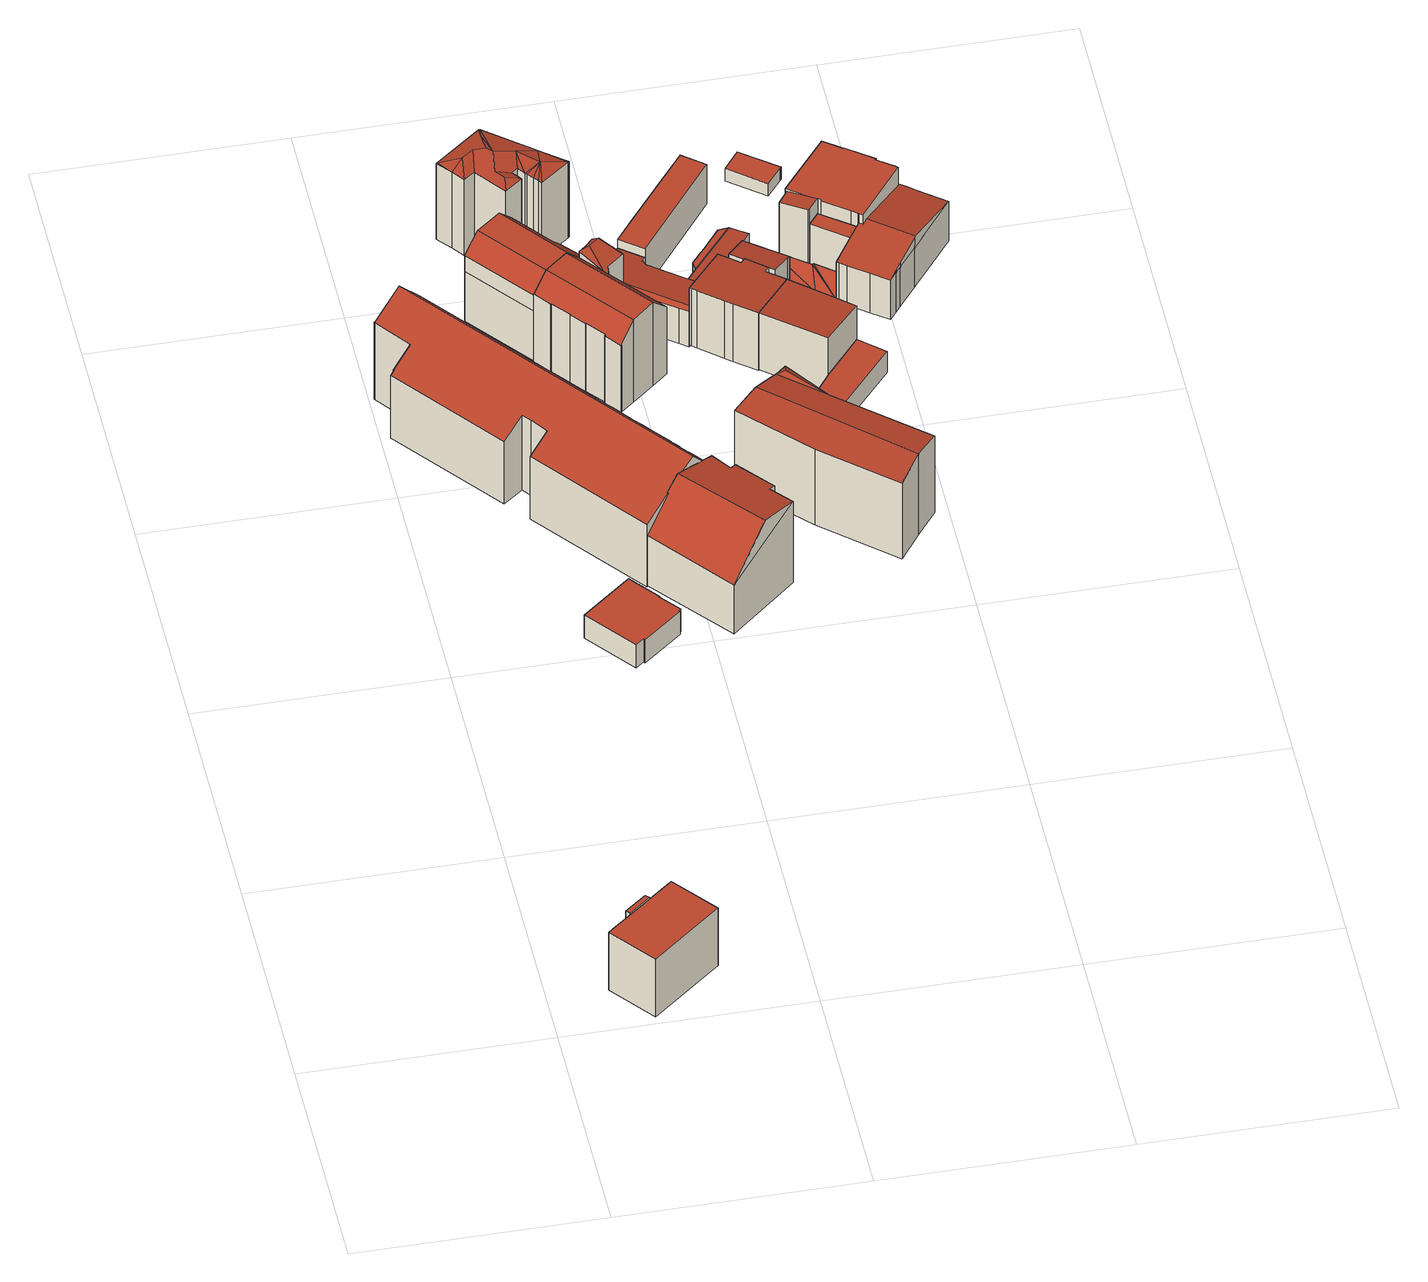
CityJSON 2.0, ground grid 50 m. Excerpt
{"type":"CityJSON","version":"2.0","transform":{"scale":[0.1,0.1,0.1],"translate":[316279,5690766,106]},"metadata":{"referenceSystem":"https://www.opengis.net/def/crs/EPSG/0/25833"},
"CityObjects":{
"building1":{"type":"Building","attributes":{"Gemeindeschluessel":14713000,"Geometrietyp2DReferenz":"3000","function":"31001_9998","roofType":"9999"},"children":["building1-1","building1-2"]},
"building1-1":{"type":"BuildingPart","attributes":{"Dachtyp_tdc":"tdcPolyFlatRoof","Dachneigung":0,"QualitaetDacherkennung":46,"Geometrietyp2DReferenz":"3000","roofType":"1000","measuredHeight":14.97},"parents":["building1"],"geometry":[{"type":"MultiSurface","lod":"2","boundaries":[[[0,1,2,3,4]],[[1,5,6,2]],[[5,7,8,9,6]],[[7,5,1,0]],[[3,2,6,9]],[[4,8,7,0]],[[4,3,9,8]]],"semantics":{"surfaces":[{"type":"WallSurface"},{"type":"RoofSurface"},{"type":"GroundSurface"},{"type":"ClosureSurface"}],"values":[0,0,0,1,2,0,3]}}]},
"building1-2":{"type":"BuildingPart","attributes":{"Dachtyp_tdc":"tdcPolyFlatRoof","Dachneigung":0,"QualitaetDacherkennung":51,"Geometrietyp2DReferenz":"3000","roofType":"1000","measuredHeight":14.74},"parents":["building1"],"geometry":[{"type":"MultiSurface","lod":"2","boundaries":[[[10,11,12,13]],[[11,14,15,12]],[[14,16,17,15]],[[16,18,19,17]],[[18,4,3,19]],[[8,20,21,9]],[[20,22,23,21]],[[22,24,25,23]],[[24,10,13,25]],[[24,22,20,8,4,18,16,14,11,10]],[[13,12,15,17,19,3,9,21,23,25]],[[9,3,4,8]]],"semantics":{"surfaces":[{"type":"WallSurface"},{"type":"RoofSurface"},{"type":"GroundSurface"},{"type":"ClosureSurface"}],"values":[0,0,0,0,0,0,0,0,0,1,2,3]}}]},
"building2":{"type":"Building","attributes":{"Dachtyp_tdc":"tdcPolyFlatRoof","Gemeindeschluessel":14713000,"Dachneigung":0,"QualitaetDacherkennung":64,"Geometrietyp2DReferenz":"3000","function":"31001_9998","roofType":"1000","measuredHeight":5.92},"geometry":[{"type":"MultiSurface","lod":"2","boundaries":[[[26,27,28,29]],[[27,30,31,28]],[[30,32,33,31]],[[32,34,35,33]],[[34,36,37,35]],[[36,38,39,37]],[[38,40,41,39]],[[40,42,43,41]],[[42,44,45,43]],[[44,26,29,45]],[[44,42,40,38,36,34,32,30,27,26]],[[29,28,31,33,35,37,39,41,43,45]]],"semantics":{"surfaces":[{"type":"WallSurface"},{"type":"RoofSurface"},{"type":"GroundSurface"}],"values":[0,0,0,0,0,0,0,0,0,0,1,2]}}]},
"building3":{"type":"Building","attributes":{"Dachtyp_tdc":"tdcFreeFormRoof","Gemeindeschluessel":14713000,"Dachneigung":32.12,"QualitaetDacherkennung":20,"Geometrietyp2DReferenz":"3000","function":"31001_9998","roofType":"5000","measuredHeight":24.11},"geometry":[{"type":"MultiSurface","lod":"2","boundaries":[[[46,47,48,49]],[[47,50,51,48]],[[50,52,53,51]],[[52,54,55,53]],[[54,56,57,55]],[[56,58,59,57]],[[58,60,61,59]],[[60,62,63,61]],[[62,64,65,63]],[[64,66,67,65]],[[66,68,69,67]],[[68,70,71,69]],[[70,72,73,71]],[[72,74,75,73]],[[74,76,77,75]],[[76,78,79,77]],[[78,80,81,79]],[[80,82,83,81]],[[82,84,85,83]],[[84,86,87,85]],[[86,88,89,87]],[[88,90,91,89]],[[92,93,94,95]],[[93,96,97,94]],[[90,88,86,84,82,80,78,76,74,72,70,68,98,99,93,92,93]],[[98,66,64,62,60,58,56,54,52,50,47,46,100,101,102,103,104,105,106,107,108,109,110,111,112,113,114,115,116,117,118,119,120,121,122,123,124,125,96,99]],[[68,66,98]],[[96,93,99]],[[97,126,127,128,129,130,131,132,133,134,135,136,137,138,139,140,141,142,143,144,145,146,147,148,149,150,151,49,48,51,53,55,57,59,61,63,65,67,69,71,73,75,77,79,81,83,85,87,89,91,94,95,94]],[[96,125,126,97]],[[125,124,127,126]],[[124,123,128,127]],[[123,122,129,128]],[[122,121,130,129]],[[121,120,131,130]],[[120,119,132,131]],[[119,118,133,132]],[[118,117,134,133]],[[117,116,135,134]],[[116,115,136,135]],[[115,114,137,136]],[[114,113,138,137]],[[113,112,139,138]],[[112,111,140,139]],[[111,110,141,140]],[[110,109,142,141]],[[109,108,143,142]],[[108,107,144,143]],[[107,106,145,144]],[[106,105,146,145]],[[105,104,147,146]],[[104,103,148,147]],[[103,102,149,148]],[[102,101,150,149]],[[101,100,151,150]],[[100,46,49,151]],[[94,91,90,93]]],"semantics":{"surfaces":[{"type":"WallSurface"},{"type":"RoofSurface"},{"type":"GroundSurface"}],"values":[0,0,0,0,0,0,0,0,0,0,0,0,0,0,0,0,0,0,0,0,0,0,0,0,1,1,0,0,2,0,0,0,0,0,0,0,0,0,0,0,0,0,0,0,0,0,0,0,0,0,0,0,0,0,0,0,0]}}]},
"building4":{"type":"Building","attributes":{"Dachtyp_tdc":"tdcFreeFormRoof","Gemeindeschluessel":14713000,"Dachneigung":46.37,"QualitaetDacherkennung":11,"Geometrietyp2DReferenz":"3000","function":"31001_9998","roofType":"5000","measuredHeight":22.25},"geometry":[{"type":"MultiSurface","lod":"2","boundaries":[[[152,153,154,155]],[[153,156,157,154]],[[156,158,159,157]],[[158,160,161,159]],[[160,162,163,161]],[[162,164,165,163]],[[164,166,167,165]],[[166,168,169,167]],[[168,170,171,169]],[[170,152,155,171]],[[168,166,164,172,173,170]],[[160,158,156,153,152,173,172,162]],[[152,170,173]],[[164,162,172]],[[155,154,157,159,161,163,165,167,169,171]]],"semantics":{"surfaces":[{"type":"WallSurface"},{"type":"RoofSurface"},{"type":"GroundSurface"}],"values":[0,0,0,0,0,0,0,0,0,0,1,1,0,0,2]}}]},
"building5":{"type":"Building","attributes":{"Dachtyp_tdc":"tdcFreeFormRoof","Gemeindeschluessel":14713000,"Dachneigung":46.57,"QualitaetDacherkennung":59,"Geometrietyp2DReferenz":"3000","function":"31001_9998","roofType":"5000","measuredHeight":20.5},"geometry":[{"type":"MultiSurface","lod":"2","boundaries":[[[174,175,176,177]],[[175,178,179,176]],[[178,180,181,179]],[[180,182,183,181]],[[184,185,186,187,188]],[[175,189,190,191,192,193,194]],[[192,195,184,188,193]],[[196,185,184,195,197]],[[197,195,192,191,198]],[[175,194,178]],[[178,194,193,188,187,180]],[[198,191,190,199]],[[199,190,189,174]],[[174,189,175]],[[182,196,200,183]],[[196,197,201,200]],[[197,198,202,201]],[[198,199,203,202]],[[199,174,177,203]],[[180,187,186,182]],[[182,186,185,196]],[[183,200,201,202,203,177,176,179,181]]],"semantics":{"surfaces":[{"type":"WallSurface"},{"type":"RoofSurface"},{"type":"GroundSurface"}],"values":[0,0,0,0,1,1,1,0,0,0,0,0,0,0,0,0,0,0,0,0,0,2]}}]},
"building6":{"type":"Building","attributes":{"Gemeindeschluessel":14713000,"Geometrietyp2DReferenz":"3000","function":"31001_9998","roofType":"9999"},"children":["building6-1","building6-2"]},
"building6-1":{"type":"BuildingPart","attributes":{"Dachtyp_tdc":"tdcHipAndGableRoof","Dachneigung":20.97,"QualitaetDacherkennung":19,"Geometrietyp2DReferenz":"3000","roofType":"5000","measuredHeight":19.28},"parents":["building6"],"geometry":[{"type":"MultiSurface","lod":"2","boundaries":[[[204,205,206,207]],[[205,208,209,206]],[[208,210,211,209]],[[210,212,213,211]],[[212,214,215,213]],[[216,217,218]],[[216,219,220,217]],[[219,204,207,220]],[[216,221,222]],[[221,223,214,212,210,208,205,222]],[[205,204,219,216,222]],[[206,209,211,213,215,224,217,220,207]],[[225,223,221]],[[224,215,214,223,225]],[[218,225,221,216]],[[217,224,225,218]]],"semantics":{"surfaces":[{"type":"WallSurface"},{"type":"RoofSurface"},{"type":"GroundSurface"},{"type":"ClosureSurface"}],"values":[0,0,0,0,0,0,0,0,1,1,1,2,0,3,0,3]}}]},
"building6-2":{"type":"BuildingPart","attributes":{"Dachtyp_tdc":"tdcCutGableRoof","Dachneigung":2.29,"QualitaetDacherkennung":69,"Geometrietyp2DReferenz":"3000","roofType":"9999","measuredHeight":21.2},"parents":["building6"],"geometry":[{"type":"MultiSurface","lod":"2","boundaries":[[[226,227,228,229,230,231,232,233,234,235,236,237,238,217,224,215,239,240,241]],[[242,243,227,226]],[[243,244,228,227]],[[244,245,229,228]],[[245,246,230,229]],[[246,247,231,230]],[[247,248,232,231]],[[248,249,232]],[[249,250,233,232]],[[250,251,234,233]],[[251,252,235,234]],[[252,253,236,235]],[[253,254,237,236]],[[254,255,238,237]],[[255,218,217,238]],[[256,257,239,215,214]],[[257,258,240,239]],[[258,259,241,240]],[[259,242,226,241]],[[254,253,252,251,250,249,248,247,246,245,244,243,242,259]],[[258,257,256,223,225,218,255]],[[259,258,255,254]],[[256,214,223]],[[214,215,224,225,223]],[[225,224,217,218]]],"semantics":{"surfaces":[{"type":"GroundSurface"},{"type":"WallSurface"},{"type":"RoofSurface"},{"type":"ClosureSurface"}],"values":[0,1,1,1,1,1,1,1,1,1,1,1,1,1,1,1,1,1,1,2,2,2,1,3,3]}}]},
"building7":{"type":"Building","attributes":{"Dachtyp_tdc":"tdcFreeFormRoof","Gemeindeschluessel":14713000,"Dachneigung":15.07,"QualitaetDacherkennung":28,"Geometrietyp2DReferenz":"3000","function":"31001_9998","roofType":"5000","measuredHeight":20.8},"geometry":[{"type":"MultiSurface","lod":"2","boundaries":[[[260,261,262,263]],[[261,264,265,262]],[[264,266,267,265]],[[266,268,269,267]],[[268,270,271,269]],[[270,272,273,271]],[[272,274,275,273]],[[274,276,277,275]],[[276,278,279,277]],[[278,280,281,279]],[[280,282,283,281]],[[282,284,285,283]],[[284,286,287,285]],[[286,288,289,287]],[[288,290,291,289]],[[290,292,293,291]],[[292,294,295,293]],[[294,296,297,295]],[[296,298,299,297]],[[298,300,301,299]],[[302,294,292]],[[303,294,302]],[[294,303,296]],[[304,302,292,290]],[[305,306,307,308,304,290,288]],[[309,305,288,286]],[[309,286,284]],[[306,305,309,284,282]],[[310,307,306,282,280]],[[311,272,270]],[[311,274,272]],[[311,276,274]],[[311,278,276]],[[310,278,311]],[[278,310,280]],[[312,311,270,268]],[[312,268,266]],[[264,312,266]],[[261,312,264]],[[261,311,312]],[[261,310,311]],[[261,307,310]],[[260,307,261]],[[313,307,260]],[[307,313,308]],[[313,260,300]],[[303,302,304,308,313,300,298]],[[303,298,296]],[[301,263,262,265,267,269,271,273,275,277,279,281,283,285,287,289,291,293,295,297,299]],[[300,260,263,301]]],"semantics":{"surfaces":[{"type":"WallSurface"},{"type":"RoofSurface"},{"type":"GroundSurface"}],"values":[0,0,0,0,0,0,0,0,0,0,0,0,0,0,0,0,0,0,0,0,1,1,1,1,1,1,1,1,1,1,1,1,1,1,1,1,1,1,1,1,1,1,1,1,1,1,1,1,2,0]}}]},
"building8":{"type":"Building","attributes":{"Dachtyp_tdc":"tdcFreeFormRoof","Gemeindeschluessel":14713000,"Dachneigung":10.39,"QualitaetDacherkennung":9,"Geometrietyp2DReferenz":"3000","function":"31001_9998","roofType":"5000","measuredHeight":9.94},"geometry":[{"type":"MultiSurface","lod":"2","boundaries":[[[314,315,316,317]],[[315,318,319,316]],[[318,320,321,319]],[[320,322,323,321]],[[322,324,325,323]],[[324,326,327,325]],[[326,328,329,327]],[[328,330,331,329]],[[330,332,333,331]],[[332,334,335,333]],[[334,336,337,335]],[[336,314,317,337]],[[338,324,322,320,318,315,314,336,334,339]],[[328,326,338,339,332,330]],[[334,332,339]],[[326,324,338]],[[317,316,319,321,323,325,327,329,331,333,335,337]]],"semantics":{"surfaces":[{"type":"WallSurface"},{"type":"RoofSurface"},{"type":"GroundSurface"}],"values":[0,0,0,0,0,0,0,0,0,0,0,0,1,1,0,0,2]}}]},
"building9":{"type":"Building","attributes":{"Gemeindeschluessel":14713000,"Geometrietyp2DReferenz":"3000","function":"31001_9998","roofType":"9999"},"children":["building9-1","building9-2"]},
"building9-1":{"type":"BuildingPart","attributes":{"Dachtyp_tdc":"tdcFreeFormRoof","Dachneigung":30.02,"QualitaetDacherkennung":45,"Geometrietyp2DReferenz":"3000","roofType":"5000","measuredHeight":20.23},"parents":["building9"],"geometry":[{"type":"MultiSurface","lod":"2","boundaries":[[[340,341,342,343]],[[341,344,345,342]],[[346,344,341]],[[346,341,340]],[[346,340,344]],[[343,342,345]],[[343,345,344,340]]],"semantics":{"surfaces":[{"type":"WallSurface"},{"type":"RoofSurface"},{"type":"GroundSurface"},{"type":"ClosureSurface"}],"values":[0,0,1,1,1,2,3]}}]},
"building9-2":{"type":"BuildingPart","attributes":{"Dachtyp_tdc":"tdcGableRoof","Dachneigung":10.48,"QualitaetDacherkennung":61,"Geometrietyp2DReferenz":"3000","roofType":"3100","measuredHeight":20.74},"parents":["building9"],"geometry":[{"type":"MultiSurface","lod":"2","boundaries":[[[347,348,349,350]],[[348,351,352,349]],[[351,353,354,352]],[[353,355,340,343,354]],[[356,357,358,345,344]],[[353,351,348,347,359]],[[359,357,356,355,353]],[[358,360,350,349,352,354,343,345]],[[357,359,360,358]],[[359,347,350,360]],[[356,344,340,355]],[[344,345,343,340]]],"semantics":{"surfaces":[{"type":"WallSurface"},{"type":"RoofSurface"},{"type":"GroundSurface"},{"type":"ClosureSurface"}],"values":[0,0,0,0,0,1,1,2,0,0,0,3]}}]},
"building10":{"type":"Building","attributes":{"Dachtyp_tdc":"tdcPolyFlatRoof","Gemeindeschluessel":14713000,"Dachneigung":2.63,"QualitaetDacherkennung":72,"Geometrietyp2DReferenz":"3000","function":"31001_9998","roofType":"2100","measuredHeight":2.87},"geometry":[{"type":"MultiSurface","lod":"2","boundaries":[[[361,362,363,364]],[[362,365,366,363]],[[365,367,368,366]],[[367,361,364,368]],[[367,365,362,361]],[[364,363,366,368]]],"semantics":{"surfaces":[{"type":"WallSurface"},{"type":"RoofSurface"},{"type":"GroundSurface"}],"values":[0,0,0,0,1,2]}}]},
"building11":{"type":"Building","attributes":{"Dachtyp_tdc":"tdcPolyFlatRoof","Gemeindeschluessel":14713000,"Dachneigung":4.15,"QualitaetDacherkennung":75,"Geometrietyp2DReferenz":"3000","function":"31001_9998","roofType":"2100","measuredHeight":14.7},"geometry":[{"type":"MultiSurface","lod":"2","boundaries":[[[369,370,371,372]],[[370,373,374,371]],[[373,375,376,374]],[[375,377,378,376]],[[377,379,380,378]],[[379,381,382,380]],[[381,383,384,382]],[[383,385,386,384]],[[385,387,388,386]],[[387,389,390,388]],[[389,391,392,390]],[[391,393,394,392]],[[393,369,372,394]],[[393,391,389,387,385,383,381,379,377,375,373,370,369]],[[372,371,374,376,378,380,382,384,386,388,390,392,394]]],"semantics":{"surfaces":[{"type":"WallSurface"},{"type":"RoofSurface"},{"type":"GroundSurface"}],"values":[0,0,0,0,0,0,0,0,0,0,0,0,0,1,2]}}]},
"building12":{"type":"Building","attributes":{"Dachtyp_tdc":"tdcPolyFlatRoof","Gemeindeschluessel":14713000,"Dachneigung":0,"QualitaetDacherkennung":47,"Geometrietyp2DReferenz":"3000","function":"31001_9998","roofType":"1000","measuredHeight":10.24},"geometry":[{"type":"MultiSurface","lod":"2","boundaries":[[[395,396,397,398]],[[396,399,400,397]],[[399,401,402,400]],[[401,403,404,402]],[[403,405,406,404]],[[405,395,398,406]],[[405,403,401,399,396,395]],[[398,397,400,402,404,406]]],"semantics":{"surfaces":[{"type":"WallSurface"},{"type":"RoofSurface"},{"type":"GroundSurface"}],"values":[0,0,0,0,0,0,1,2]}}]},
"building13":{"type":"Building","attributes":{"Gemeindeschluessel":14713000,"Geometrietyp2DReferenz":"3000","function":"31001_9998","roofType":"9999"},"children":["building13-1","building13-2"]},
"building13-1":{"type":"BuildingPart","attributes":{"Dachtyp_tdc":"tdcPolyFlatRoof","Dachneigung":0,"QualitaetDacherkennung":48,"Geometrietyp2DReferenz":"3000","roofType":"1000","measuredHeight":8.72},"parents":["building13"],"geometry":[{"type":"MultiSurface","lod":"2","boundaries":[[[407,408,409,410]],[[408,411,412,409]],[[411,413,414,412]],[[413,415,416,414]],[[415,417,418,416]],[[417,419,420,418]],[[407,410,421,422]],[[422,419,417,415,413,411,408,407]],[[410,409,412,414,416,418,420,421]],[[422,421,420,419]]],"semantics":{"surfaces":[{"type":"WallSurface"},{"type":"RoofSurface"},{"type":"GroundSurface"},{"type":"ClosureSurface"}],"values":[0,0,0,0,0,0,0,1,2,3]}}]},
"building13-2":{"type":"BuildingPart","attributes":{"Dachtyp_tdc":"tdcPolyFlatRoof","Dachneigung":4.09,"QualitaetDacherkennung":72,"Geometrietyp2DReferenz":"3000","roofType":"2100","measuredHeight":9.03},"parents":["building13"],"geometry":[{"type":"MultiSurface","lod":"2","boundaries":[[[322,422,421,423]],[[419,424,425,420]],[[424,426,427,425]],[[426,428,429,427]],[[428,430,431,429]],[[430,432,433,431]],[[432,434,435,433]],[[434,436,437,435]],[[436,322,423,437]],[[436,434,432,430,428,426,424,419,422,322]],[[423,421,420,425,427,429,431,433,435,437]],[[419,420,421,422]]],"semantics":{"surfaces":[{"type":"WallSurface"},{"type":"RoofSurface"},{"type":"GroundSurface"},{"type":"ClosureSurface"}],"values":[0,0,0,0,0,0,0,0,0,1,2,3]}}]},
"building14":{"type":"Building","attributes":{"Gemeindeschluessel":14713000,"Dachneigung":90,"Dachorientierung":0,"MittlereTraufHoehe":112.94,"QualitaetDacherkennung":0,"ObjektHoehe":5.32,"BodenHoehe":107.62,"Geometrietyp2DReferenz":"3000","AbsoluteHoehe":112.94,"Dachflaeche":129.21,"function":"31001_9998","roofType":"9999","measuredHeight":5.32,"storeysAboveGround":2},"children":["building14-1"],"geometry":[{"type":"MultiSurface","lod":"2","boundaries":[[[438,439,440,441,442,443]],[[442,441,444,445,446]],[[441,440,447,444]],[[440,439,448,447]],[[439,438,449,448]],[[438,443,450,451,449]],[[446,452,450,443,442]],[[451,453,445,444,447,448,449]],[[453,451,450,452]],[[446,445,453,452]]],"semantics":{"surfaces":[{"type":"RoofSurface"},{"type":"WallSurface"},{"type":"GroundSurface"},{"type":"ClosureSurface"}],"values":[0,1,1,1,1,1,1,2,3,3]}}]},
"building14-1":{"type":"BuildingPart","attributes":{"Dachneigung":84.84,"Dachorientierung":-53.06,"MittlereTraufHoehe":110.36,"QualitaetDacherkennung":98,"BodenHoehe":107.62,"ObjektTeilHoehe":2.92,"Geometrietyp2DReferenz":"3000","AbsoluteHoehe":110.55,"Dachflaeche":35.55,"roofType":"3100","measuredHeight":2.92,"storeysAboveGround":1},"parents":["building14"],"geometry":[{"type":"MultiSurface","lod":"2","boundaries":[[[450,454,455,451]],[[454,456,457,455]],[[456,458,459,457]],[[458,446,445,459]],[[456,454,450,452]],[[452,446,458,456]],[[453,451,455,457,459,445]],[[450,451,453,452]],[[445,446,452,453]]],"semantics":{"surfaces":[{"type":"WallSurface"},{"type":"RoofSurface"},{"type":"GroundSurface"},{"type":"ClosureSurface"}],"values":[0,0,0,0,1,1,2,3,3]}}]},
"building15":{"type":"Building","attributes":{"Dachtyp_tdc":"tdcPolyFlatRoof","Gemeindeschluessel":14713000,"Dachneigung":4.25,"QualitaetDacherkennung":75,"Geometrietyp2DReferenz":"3000","function":"31001_9998","roofType":"2100","measuredHeight":14.55},"geometry":[{"type":"MultiSurface","lod":"2","boundaries":[[[460,461,462,463]],[[461,393,464,462]],[[393,391,465,464]],[[391,460,463,465]],[[391,393,461,460]],[[463,462,464,465]]],"semantics":{"surfaces":[{"type":"WallSurface"},{"type":"RoofSurface"},{"type":"GroundSurface"}],"values":[0,0,0,0,1,2]}}]},
"building16":{"type":"Building","attributes":{"Dachtyp_tdc":"tdcPolyFlatRoof","Gemeindeschluessel":14713000,"Dachneigung":12.79,"QualitaetDacherkennung":64,"Geometrietyp2DReferenz":"3000","function":"31001_9998","roofType":"2100","measuredHeight":10.75},"geometry":[{"type":"MultiSurface","lod":"2","boundaries":[[[466,467,468,469]],[[467,470,471,468]],[[470,472,473,471]],[[472,474,475,473]],[[474,476,477,475]],[[476,466,469,477]],[[476,474,472,470,467,466]],[[469,468,471,473,475,477]]],"semantics":{"surfaces":[{"type":"WallSurface"},{"type":"RoofSurface"},{"type":"GroundSurface"}],"values":[0,0,0,0,0,0,1,2]}}]},
"building17":{"type":"Building","attributes":{"Dachtyp_tdc":"tdcFreeFormRoof","Gemeindeschluessel":14713000,"Dachneigung":51.83,"QualitaetDacherkennung":9,"Geometrietyp2DReferenz":"3000","function":"31001_9998","roofType":"5000","measuredHeight":4.31},"geometry":[{"type":"MultiSurface","lod":"2","boundaries":[[[478,479,480,481]],[[479,482,483,480]],[[482,484,485,483]],[[484,486,487,485]],[[478,488,489]],[[490,478,489]],[[490,479,478]],[[479,490,491]],[[491,482,479]],[[488,492,489]],[[493,489,492]],[[489,493,494]],[[490,489,494,486]],[[486,484,491,490]],[[492,488,478]],[[482,491,484]],[[487,495,496,497,481,480,483,485]],[[486,494,495,487]],[[494,493,496,495]],[[493,492,497,496]],[[492,478,481,497]]],"semantics":{"surfaces":[{"type":"WallSurface"},{"type":"RoofSurface"},{"type":"GroundSurface"}],"values":[0,0,0,0,1,1,1,1,1,1,1,1,1,1,0,0,2,0,0,0,0]}}]},
"building18":{"type":"Building","attributes":{"Dachtyp_tdc":"tdcPolyFlatRoof","Gemeindeschluessel":14713000,"Dachneigung":0,"QualitaetDacherkennung":49,"Geometrietyp2DReferenz":"3000","function":"31001_9998","roofType":"1000","measuredHeight":3.09},"geometry":[{"type":"MultiSurface","lod":"2","boundaries":[[[498,499,500,501,502]],[[503,504,505,506,507]],[[502,501,504,503]],[[501,500,505,504]],[[500,499,506,505]],[[499,498,507,506]],[[498,502,503,507]]],"semantics":{"surfaces":[{"type":"RoofSurface"},{"type":"GroundSurface"},{"type":"WallSurface"}],"values":[0,1,2,2,2,2,2]}}]},
"building19":{"type":"Building","attributes":{"Dachtyp_tdc":"tdcPolyFlatRoof","Gemeindeschluessel":14713000,"Dachneigung":0,"QualitaetDacherkennung":29,"Geometrietyp2DReferenz":"3000","function":"31001_9998","roofType":"1000","measuredHeight":11.01},"geometry":[{"type":"MultiSurface","lod":"2","boundaries":[[[508,509,510,495]],[[509,511,512,510]],[[511,513,514,512]],[[513,515,496,514]],[[515,508,495,496]],[[515,513,511,509,508]],[[495,510,512,514,496]]],"semantics":{"surfaces":[{"type":"WallSurface"},{"type":"RoofSurface"},{"type":"GroundSurface"}],"values":[0,0,0,0,0,1,2]}}]},
"building20":{"type":"Building","attributes":{"Gemeindeschluessel":14713000,"Geometrietyp2DReferenz":"3000","function":"31001_9998","roofType":"9999"},"children":["building20-1","building20-2"]},
"building20-1":{"type":"BuildingPart","attributes":{"Dachtyp_tdc":"tdcPolyFlatRoof","Dachneigung":6.96,"QualitaetDacherkennung":42,"Geometrietyp2DReferenz":"3000","roofType":"2100","measuredHeight":14.86},"parents":["building20"],"geometry":[{"type":"MultiSurface","lod":"2","boundaries":[[[516,517,518,519]],[[517,520,510,518]],[[520,521,495,510]],[[521,522,487,495]],[[522,523,485,487]],[[523,524,525,485]],[[524,526,527,525]],[[526,524,523,522,521,520,517,516,528]],[[518,510,495,487,485,525,527]],[[519,528,516]],[[518,527,526,528,519]]],"semantics":{"surfaces":[{"type":"WallSurface"},{"type":"RoofSurface"},{"type":"GroundSurface"},{"type":"ClosureSurface"}],"values":[0,0,0,0,0,0,0,1,2,0,3]}}]},
"building20-2":{"type":"BuildingPart","attributes":{"Dachtyp_tdc":"tdcPolyFlatRoof","Dachneigung":0,"QualitaetDacherkennung":47,"Geometrietyp2DReferenz":"3000","roofType":"1000","measuredHeight":14.49},"parents":["building20"],"geometry":[{"type":"MultiSurface","lod":"2","boundaries":[[[529,530,531,527,526]],[[530,532,533,531]],[[532,534,535,533]],[[534,536,537,535]],[[536,538,539,537]],[[538,540,541,539]],[[540,542,543,541]],[[542,544,545,543]],[[544,546,547,545]],[[546,548,549,547]],[[548,550,551,549]],[[550,552,514,551]],[[552,553,512,514]],[[553,519,518,512]],[[553,552,550,548,546,544,542,540,538,536,534,532,530,529,528,519]],[[527,531,533,535,537,539,541,543,545,547,549,551,514,512,518]],[[526,528,529]],[[527,518,519,528,526]]],"semantics":{"surfaces":[{"type":"WallSurface"},{"type":"RoofSurface"},{"type":"GroundSurface"},{"type":"ClosureSurface"}],"values":[0,0,0,0,0,0,0,0,0,0,0,0,0,0,1,2,0,3]}}]},
"building21":{"type":"Building","attributes":{"Dachtyp_tdc":"tdcFreeFormRoof","Gemeindeschluessel":14713000,"Dachneigung":10.27,"QualitaetDacherkennung":14,"Geometrietyp2DReferenz":"3000","function":"31001_9998","roofType":"5000","measuredHeight":12.53},"geometry":[{"type":"MultiSurface","lod":"2","boundaries":[[[554,555,556,557]],[[555,558,559,556]],[[558,560,561,559]],[[560,562,563,561]],[[562,564,565,563]],[[564,566,567,565]],[[566,568,569,567]],[[568,570,571,569]],[[570,572,573,571]],[[572,574,481,573]],[[574,575,497,481]],[[576,577,578,579,580,581,582,583,584]],[[585,586,584,583,587,588,589,574,572,570,568,566,590]],[[562,585,590,564]],[[564,590,566]],[[574,589,575]],[[575,589,588,591]],[[591,588,587,592]],[[592,587,583,582,593]],[[560,586,585,562]],[[558,576,584,586,560]],[[593,582,581,594]],[[594,581,580,595]],[[595,580,579,596]],[[596,579,578,554]],[[554,578,577,555]],[[555,577,576,558]],[[497,551,549,547,545,597,598,557,556,559,561,563,565,567,569,571,573,481]],[[575,591,551,497]],[[591,592,549,551]],[[592,593,547,549]],[[593,594,545,547]],[[594,595,597,545]],[[595,596,598,597]],[[596,554,557,598]]],"semantics":{"surfaces":[{"type":"WallSurface"},{"type":"RoofSurface"},{"type":"GroundSurface"}],"values":[0,0,0,0,0,0,0,0,0,0,0,1,1,0,0,0,0,0,0,0,0,0,0,0,0,0,0,2,0,0,0,0,0,0,0]}}]}
},
"vertices":[
[165,134,168],[158,143,168],[158,143,18],[165,134,18],[165,134,165],[202,177,168],[202,177,18],[209,169,168],[209,169,165],[209,169,18],
[187,5,165],[116,95,165],[116,95,18],[187,5,18],[126,103,165],[126,103,18],[136,111,165],[136,111,18],[155,126,165],[155,126,18],[254,205,165],[254,205,18],[258,208,165],[258,208,18],[329,119,165],[329,119,18],
[441,1024,70],[361,961,70],[361,961,11],[441,1024,11],[359,964,70],[359,964,11],[342,951,70],[342,951,11],[263,1050,70],[263,1050,11],[364,1131,70],[364,1131,11],[411,1072,70],[411,1072,11],[410,1071,70],[410,1071,11],[443,1031,70],[443,1031,11],[439,1027,70],[439,1027,11],
[459,1411,179],[466,1417,167],[466,1417,10],[459,1411,10],[496,1380,167],[496,1380,10],[486,1372,182],[486,1372,10],[505,1348,182],[505,1348,10],[501,1345,187],[501,1345,10],[515,1327,187],[515,1327,10],[519,1330,182],[519,1330,10],[556,1283,182],[556,1283,10],[548,1276,193],[548,1276,10],[551,1272,193],[551,1272,10],[452,1204,207],[452,1204,10],[454,1202,207],[454,1202,10],[406,1164,169],[406,1164,10],[229,1390,169],[229,1390,10],[268,1420,200],[268,1420,10],[244,1452,201],[244,1452,10],[230,1470,201],[230,1470,10],[190,1439,169],[190,1439,10],[18,1658,169],[18,1658,10],[26,1664,176],[26,1664,10],[25,1665,176],[25,1665,10],[63,1695,206],[63,1695,10],[9,1768,207],[10,1766,207],[10,1766,10],[9,1768,10],[112,1846,182],[112,1846,10],[510,1244,251],[65,1809,251],[458,1412,179],[453,1414,182],[430,1443,182],[429,1448,179],[428,1449,179],[436,1455,167],[407,1492,167],[398,1484,182],[379,1507,182],[381,1509,179],[345,1555,179],[343,1554,182],[326,1575,182],[336,1583,167],[306,1620,167],[298,1614,179],[297,1615,179],[293,1617,182],[270,1646,182],[269,1651,179],[268,1652,179],[276,1658,167],[247,1695,167],[237,1687,182],[218,1712,182],[216,1711,184],[216,1711,10],[218,1712,10],[237,1687,10],[247,1695,10],[276,1658,10],[268,1652,10],[269,1651,10],[270,1646,10],[293,1617,10],[297,1615,10],[298,1614,10],[306,1620,10],[336,1583,10],[326,1575,10],[343,1554,10],[345,1555,10],[381,1509,10],[379,1507,10],[398,1484,10],[407,1492,10],[436,1455,10],[428,1449,10],[429,1448,10],[430,1443,10],[453,1414,10],[458,1412,10],
[551,1272,220],[579,1232,220],[579,1232,14],[551,1272,14],[590,1241,218],[590,1241,14],[650,1170,218],[650,1170,14],[639,1160,221],[639,1160,14],[675,1118,221],[675,1118,14],[539,1002,138],[539,1002,14],[406,1164,142],[406,1164,14],[454,1202,206],[454,1202,14],[452,1204,206],[452,1204,14],[610,1063,236],[476,1220,236],
[400,1954,146],[453,1912,146],[453,1912,19],[400,1954,19],[436,1891,146],[436,1891,19],[320,1800,146],[320,1800,19],[215,1933,146],[215,1933,19],[244,1956,224],[232,1947,208],[215,1933,187],[320,1800,187],[349,1823,224],[400,1954,162],[382,1940,186],[321,2017,186],[293,1995,224],[398,1862,224],[436,1891,174],[285,1988,224],[232,1947,146],[285,1988,146],[321,2017,146],[382,1940,146],[232,1947,19],[285,1988,19],[321,2017,19],[382,1940,19],
[453,1912,204],[464,1904,211],[464,1904,18],[453,1912,18],[504,1872,192],[504,1872,18],[469,1844,192],[469,1844,18],[468,1831,189],[468,1831,18],[466,1826,187],[466,1826,18],[422,1880,207],[422,1880,18],[422,1880,192],[436,1891,207],[436,1891,18],[459,1835,192],[443,1887,211],[460,1833,191],[459,1835,18],[459,1835,191],
[453,1633,18],[452,1632,18],[427,1663,18],[428,1665,18],[399,1701,18],[398,1701,18],[375,1731,18],[346,1767,18],[345,1767,18],[319,1800,18],[320,1800,18],[347,1821,18],[393,1857,18],[556,1718,18],[525,1692,18],[480,1655,18],[453,1633,190],[452,1632,188],[427,1663,189],[428,1665,191],[399,1701,191],[398,1701,190],[375,1731,190],[375,1731,191],[346,1767,191],[345,1767,190],[319,1800,191],[320,1800,192],[347,1821,228],[393,1857,230],[466,1826,191],[556,1718,189],[525,1692,230],[480,1655,228],
[306,2237,212],[400,2160,212],[400,2160,19],[306,2237,19],[442,2126,212],[442,2126,19],[451,2118,212],[451,2118,19],[449,2116,212],[449,2116,19],[390,2071,212],[390,2071,19],[385,2078,212],[385,2078,19],[378,2088,212],[378,2088,19],[368,2100,212],[368,2100,19],[365,2103,212],[365,2103,19],[353,2119,212],[353,2119,19],[341,2109,212],[341,2109,19],[352,2094,212],[352,2094,19],[355,2090,212],[355,2090,19],[319,2062,212],[319,2062,19],[272,2125,212],[272,2125,19],[250,2108,212],[250,2108,19],[232,2132,212],[232,2132,19],[208,2161,212],[208,2161,19],[207,2163,212],[207,2163,19],[304,2238,212],[304,2238,19],[256,2157,222],[210,2162,213],[279,2174,222],[324,2094,218],[309,2113,218],[315,2158,227],[303,2171,226],[349,2091,214],[358,2158,220],[396,2119,221],[447,2118,213],[303,2216,217],
[563,1957,94],[556,1948,96],[556,1948,12],[563,1957,12],[560,1935,97],[560,1935,12],[619,1889,97],[619,1889,12],[630,1881,97],[630,1881,12],[666,1853,97],[666,1853,12],[613,1788,102],[613,1788,12],[596,1801,101],[596,1801,12],[504,1872,99],[504,1872,12],[453,1912,98],[453,1912,12],[469,1932,108],[469,1932,12],[518,1993,94],[518,1993,12],[617,1793,111],[458,1919,111],
[714,1474,211],[736,1493,211],[736,1493,16],[714,1474,16],[803,1397,211],[803,1397,16],[734,1474,218],
[886,1139,209],[746,1261,209],[746,1261,16],[886,1139,16],[619,1394,211],[619,1394,16],[668,1436,223],[668,1436,16],[714,1474,212],[803,1397,212],[971,1251,211],[971,1251,16],[930,1197,223],[930,1197,16],
[722,1545,42],[774,1605,45],[774,1605,17],[722,1545,17],[813,1569,45],[813,1569,17],[760,1509,42],[760,1509,17],
[684,1729,163],[671,1740,163],[671,1740,16],[684,1729,16],[626,1777,163],[626,1777,16],[617,1785,163],[617,1785,16],[613,1788,163],[613,1788,16],[666,1853,157],[666,1853,16],[685,1876,155],[685,1876,16],[723,1845,155],[723,1845,16],[732,1855,154],[732,1855,16],[771,1822,154],[771,1822,16],[762,1812,155],[762,1812,16],[798,1783,155],[798,1783,16],[726,1695,163],[726,1695,16],
[563,1957,116],[518,1993,116],[518,1993,14],[563,1957,14],[552,2036,116],[552,2036,14],[644,2152,116],[644,2152,14],[678,2195,116],[678,2195,14],[722,2160,116],[722,2160,14],
[646,1921,97],[648,1924,97],[648,1924,10],[646,1921,10],[654,1931,97],[654,1931,10],[667,1947,97],[667,1947,10],[675,1956,97],[675,1956,10],[710,2000,97],[710,2000,10],[732,2003,97],[732,2003,10],[649,1904,10],[649,1904,97],
[630,1881,10],[750,1989,98],[750,1989,10],[765,1976,100],[765,1976,10],[747,1953,100],[747,1953,10],[712,1908,100],[712,1908,10],[695,1888,100],[695,1888,10],[685,1876,100],[685,1876,10],[666,1853,100],[666,1853,10],
[828,1490,69],[960,1642,69],[911,1686,69],[840,1602,69],[820,1575,69],[780,1526,69],[840,1602,16],[820,1575,16],[820,1575,43],[911,1686,16],[960,1642,16],[828,1490,16],[780,1526,43],[780,1526,16],[800,1550,45],[800,1550,16],
[737,1558,43],[737,1558,16],[755,1584,45],[755,1584,16],[774,1610,43],[774,1610,16],
[911,1686,155],[840,1602,163],[840,1602,18],[911,1686,18],[726,1695,18],[798,1783,18],
[789,1848,120],[739,1887,120],[739,1887,13],[789,1848,13],[712,1908,120],[712,1908,13],[747,1953,107],[747,1953,13],[825,1893,107],[825,1893,13],[821,1888,108],[821,1888,13],
[908,1863,9],[874,1890,9],[874,1890,5],[908,1863,5],[790,1957,9],[790,1957,5],[827,2001,9],[827,2001,5],[875,1963,9],[875,1963,5],[927,1887,48],[878,1926,48],[876,1926,46],[808,1979,46],[946,1911,9],[945,1911,9],[878,1964,9],[878,1964,5],[945,1911,5],[946,1911,5],
[869,2197,44],[871,2200,44],[799,2257,44],[768,2217,44],[839,2160,44],[839,2160,13],[768,2217,13],[799,2257,13],[871,2200,13],[869,2197,13],
[878,1964,115],[898,1989,115],[898,1989,5],[953,1947,115],[953,1947,5],[965,1937,115],[965,1937,5],[945,1911,115],
[903,1985,154],[903,1985,153],[903,1985,5],[903,1985,150],[898,1989,153],[878,1964,153],[875,1963,152],[827,2001,145],[847,2028,145],[847,2028,5],[845,2031,144],[845,2031,5],[880,2003,150],
[845,2031,150],[937,2144,150],[937,2144,5],[970,2119,150],[970,2119,5],[971,2117,150],[971,2117,5],[974,2118,150],[974,2118,5],[1027,2077,150],[1027,2077,5],[1025,2075,150],[1025,2075,5],[1029,2072,150],[1029,2072,5],[1058,2050,150],[1058,2050,5],[1063,2045,150],[1063,2045,5],[973,1931,150],[973,1931,5],[966,1936,150],[966,1936,5],[965,1937,150],[953,1947,150],
[1092,2025,105],[1127,1997,105],[1127,1997,5],[1092,2025,5],[1146,1982,105],[1146,1982,5],[1059,1871,105],[1059,1871,5],[1022,1824,105],[1022,1824,5],[1012,1812,105],[1012,1812,5],[997,1793,105],[997,1793,5],[964,1819,105],[964,1819,5],[926,1848,105],[926,1848,5],[913,1859,105],[913,1859,5],[908,1863,105],[946,1911,105],[1146,1982,106],[1127,1997,106],[1092,2025,106],[1077,2037,106],[1059,2051,106],[1058,2050,106],[1063,2045,106],[981,1941,131],[1062,1876,131],[1022,1824,115],[1059,1871,129],[973,1931,128],[966,1936,128],[946,1911,120],[1012,1812,111],[966,1936,105],[973,1931,105],[1063,2045,105],[1058,2050,105],[1059,2051,105],[1077,2037,105],[1059,2051,5],[1077,2037,5]
]}
